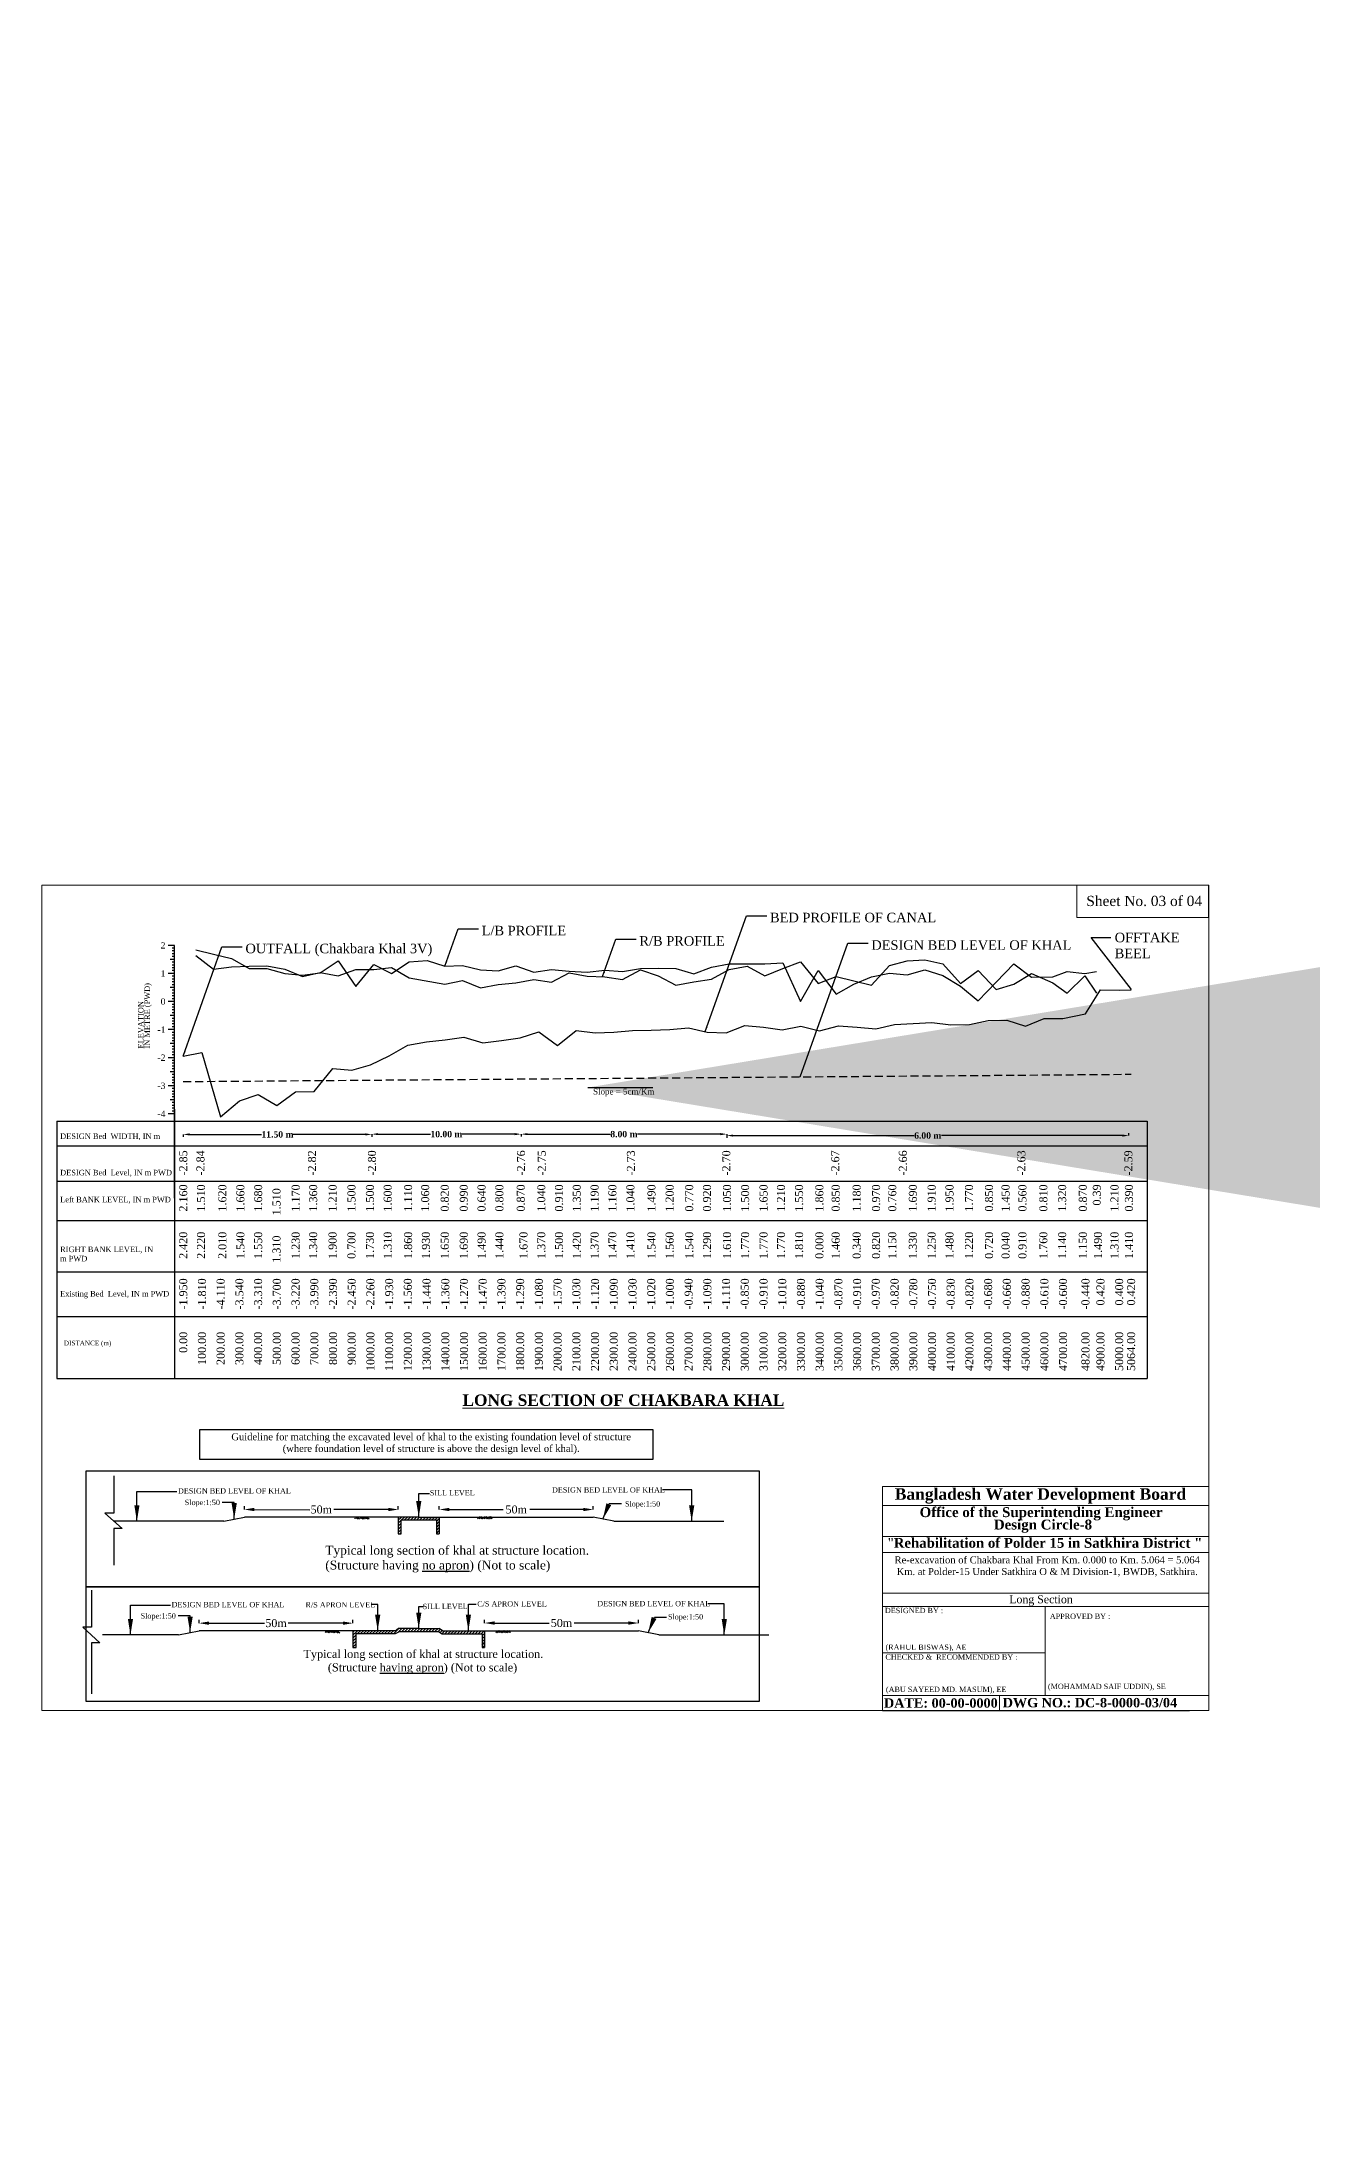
# Model space of a CAD drawing. Header units: metres. Extents: x -148477 to 178957, y -19024 to 3158.
# Drawn here: x 177870.8 to 178070.6, y 2829.4 to 3158.2 of the extents above; entities that cross this region are included whole.
import ezdxf
from ezdxf.enums import TextEntityAlignment as Align

# ---------------------------------------------------------------- set-up
doc = ezdxf.new("R2010")
doc.units = ezdxf.units.M
doc.linetypes.add('DASHED2', pattern=[0.375, 0.25, -0.125])
doc.linetypes.add('HIDDEN', pattern=[9.525, 6.35, -3.175])
doc.layers.add('CS_Drawing', color=7, linetype='Continuous')
doc.layers.add('GL', color=3, linetype='HIDDEN')
doc.layers.add('Other line', color=7, linetype='Continuous', lineweight=15)
doc.styles.add('liza', font='times.ttf', dxfattribs={"height": 2})
doc.styles.add('ROMANS', font='romans.shx', dxfattribs={"width": 0.8, "height": 100})
doc.styles.get("Standard").update_dxf_attribs({"font": 'times.ttf'})
doc.linetypes.add('FENCELINE1', pattern='A,6.35,-2.54,[133,ltypeshp.shx,S=2.54,R=0,X=-2.54,Y=0],-2.54,25.4', length=36.83)
doc.dimstyles.new('ISO-25', dxfattribs={"dimtxt": 2.5, "dimasz": 2.5, "dimexe": 1.25, "dimexo": 0.625, "dimtad": 1, "dimtxsty": 'Standard', "dimcen": 2.5, "dimadec": 0, "dimazin": 0, "dimtfac": 1, "dimtmove": 0, "dimatfit": 3, "dimfxl": 1, "dimarcsym": 0})
doc.dimstyles.get("Standard").update_dxf_attribs({"dimtxt": 0.5, "dimasz": 0.4075, "dimexe": 0.364, "dimexo": 0.219, "dimgap": 0.09, "dimtad": 0, "dimdec": 0, "dimlfac": 1000, "dimzin": 0, "dimdsep": 46, "dimtxsty": 'Standard', "dimcen": 0.09, "dimadec": 0, "dimazin": 0, "dimtfac": 1, "dimtdec": 0, "dimtofl": 0, "dimtmove": 0, "dimatfit": 3, "dimfxl": 1, "dimtolj": 1, "dimtzin": 0, "dimarcsym": 0})

# ---------------------------------------------------------------- blocks, each defined once
blk = doc.blocks.new('*D403')
at = {"color": 0, "lineweight": -2, "ltscale": 0.5}
for p, q in [((177893.06, 2986.38), (177893.06, 2986.02)), ((177894.06, 2986.38), (177905.39, 2986.38)), ((177921.7, 2986.38), (177910.37, 2986.38)), ((177922.7, 2986.38), (177922.7, 2986.02))]:
    blk.add_line(p, q, dxfattribs=at)
at = {"color": 0, "linetype": 'Continuous', "lineweight": -3, "ltscale": 0.5}
for points in [[(177894.06, 2986.55), (177894.06, 2986.21), (177893.06, 2986.38)], [(177921.7, 2986.55), (177921.7, 2986.21), (177922.7, 2986.38)]]:
    blk.add_solid(points, dxfattribs=at)
at = {"layer": 'Defpoints', "color": 0, "linetype": 'Continuous', "lineweight": -3, "ltscale": 0.5}
for p in [(177893.06, 2986.42), (177922.7, 2986.42), (177922.7, 2986.38)]:
    blk.add_point(p, dxfattribs=at)
at = {"color": 0, "linetype": 'Continuous', "lineweight": -3, "ltscale": 0.5, "insert": (177907.88, 2986.38), "char_height": 0.5, "attachment_point": 5}
blk.add_mtext('\\A1;{\\fTimes New Roman|b1|i0|c0|p18;\\H2x;11.50 m}', dxfattribs=at)
blk = doc.blocks.new('*D404')
at = {"color": 0, "lineweight": -2, "ltscale": 0.5}
for p, q in [((177922.7, 2986.42), (177922.7, 2986.06)), ((177923.7, 2986.42), (177931.95, 2986.42)), ((177945.18, 2986.42), (177936.93, 2986.42)), ((177946.18, 2986.42), (177946.18, 2986.06))]:
    blk.add_line(p, q, dxfattribs=at)
at = {"color": 0, "linetype": 'Continuous', "lineweight": -3, "ltscale": 0.5}
for points in [[(177923.7, 2986.59), (177923.7, 2986.26), (177922.7, 2986.42)], [(177945.18, 2986.59), (177945.18, 2986.26), (177946.18, 2986.42)]]:
    blk.add_solid(points, dxfattribs=at)
at = {"layer": 'Defpoints', "color": 0, "linetype": 'Continuous', "lineweight": -3, "ltscale": 0.5}
for p in [(177922.7, 2986.47), (177946.18, 2986.47), (177946.18, 2986.42)]:
    blk.add_point(p, dxfattribs=at)
at = {"color": 0, "linetype": 'Continuous', "lineweight": -3, "ltscale": 0.5, "insert": (177934.44, 2986.42), "char_height": 0.5, "attachment_point": 5}
blk.add_mtext('\\A1;{\\fTimes New Roman|b1|i0|c0|p18;\\H2x;10.00 m}', dxfattribs=at)
blk = doc.blocks.new('*D405')
at = {"color": 0, "lineweight": -2, "ltscale": 0.5}
for p, q in [((177946.18, 2986.42), (177946.18, 2986.06)), ((177947.18, 2986.42), (177960.21, 2986.42)), ((177977.52, 2986.42), (177964.49, 2986.42)), ((177978.52, 2986.42), (177978.52, 2986.06))]:
    blk.add_line(p, q, dxfattribs=at)
at = {"color": 0, "linetype": 'Continuous', "lineweight": -3, "ltscale": 0.5}
for points in [[(177947.18, 2986.59), (177947.18, 2986.26), (177946.18, 2986.42)], [(177977.52, 2986.59), (177977.52, 2986.26), (177978.52, 2986.42)]]:
    blk.add_solid(points, dxfattribs=at)
at = {"layer": 'Defpoints', "color": 0, "linetype": 'Continuous', "lineweight": -3, "ltscale": 0.5}
for p in [(177946.18, 2986.47), (177978.52, 2986.47), (177978.52, 2986.42)]:
    blk.add_point(p, dxfattribs=at)
at = {"color": 0, "linetype": 'Continuous', "lineweight": -3, "ltscale": 0.5, "insert": (177962.35, 2986.42), "char_height": 0.5, "attachment_point": 5}
blk.add_mtext('\\A1;{\\fTimes New Roman|b1|i0|c0|p18;\\H2x;8.00 m}', dxfattribs=at)
blk = doc.blocks.new('*D406')
at = {"color": 0, "lineweight": -2, "ltscale": 0.5}
for p, q in [((177978.52, 2986.2), (177978.52, 2985.83)), ((177979.52, 2986.2), (178007.98, 2986.2)), ((178040.72, 2986.2), (178012.26, 2986.2)), ((178041.72, 2986.2), (178041.72, 2986.56))]:
    blk.add_line(p, q, dxfattribs=at)
at = {"color": 0, "linetype": 'Continuous', "lineweight": -3, "ltscale": 0.5}
for points in [[(177979.52, 2986.36), (177979.52, 2986.03), (177978.52, 2986.2)], [(178040.72, 2986.36), (178040.72, 2986.03), (178041.72, 2986.2)]]:
    blk.add_solid(points, dxfattribs=at)
at = {"layer": 'Defpoints', "color": 0, "linetype": 'Continuous', "lineweight": -3, "ltscale": 0.5}
for p in [(177978.52, 2986.24), (178041.72, 2986.2), (178041.72, 2986.02)]:
    blk.add_point(p, dxfattribs=at)
at = {"color": 0, "linetype": 'Continuous', "lineweight": -3, "ltscale": 0.5, "insert": (178010.12, 2986.2), "char_height": 0.5, "attachment_point": 5}
blk.add_mtext('\\A1;{\\fTimes New Roman|b1|i0|c0|p18;\\H2x;6.00 m}', dxfattribs=at)

msp = doc.modelspace()

# ---------------------------------------------------------------- hatches: boundary and pattern name
at = {"lineweight": -2}
h = msp.add_hatch(dxfattribs=at)
h.set_pattern_fill('ANSI31', color=256, scale=0.105806, style=0)
h.set_pattern_definition([(45, (178136.1353, 2786.27546), (-0.2375418, 0.2375418), [])])
h.paths.add_polyline_path([(177933.3181, 2923.5801), (177933.3181, 2926.23), (177930.0919, 2926.23), (177926.8656, 2926.23), (177926.8656, 2923.5801), (177927.3402, 2923.5801), (177927.3402, 2925.7695), (177932.8665, 2925.7695), (177932.8665, 2923.5612)])
h.paths.add_polyline_path([(177940.4346, 2905.7091), (177940.4346, 2908.359), (177933.8161, 2908.359), (177933.3181, 2908.691), (177930.0919, 2908.691), (177926.8656, 2908.691), (177926.3677, 2908.359), (177919.7492, 2908.359), (177919.7492, 2905.7091), (177920.2621, 2905.7091), (177920.2621, 2907.8939), (177926.4155, 2907.8939), (177927.0416, 2908.2156), (177933.1771, 2908.2156), (177933.7853, 2907.8761), (177940.0335, 2907.8761), (177940.0335, 2905.6957)])

# ---------------------------------------------------------------- linework, layer by layer
at = {"color": 0, "linetype": 'DASHED2', "lineweight": -3, "ltscale": 5}
msp.add_line((177893.0562, 2994.6917), (178042.0897, 2995.8394), dxfattribs=at)
at = {"color": 0, "linetype": 'Continuous', "lineweight": -3, "ltscale": 0.5}
msp.add_line((178044.6017, 2988.4492), (178044.6017, 2948.0093), dxfattribs=at)
at = {"ltscale": 0.5}
for p, q in [((177882.1486, 2932.6825), (177882.1486, 2926.8515)), ((177882.1486, 2926.8515), (177880.7452, 2926.8515)), ((177880.7452, 2926.8515), (177883.4488, 2924.4254)), ((177902.6688, 2927.4097), (177902.6688, 2927.9322)), ((177904.2363, 2927.4097), (177912.9392, 2927.383)), ((177925.2981, 2927.4097), (177916.7537, 2927.4292)), ((177926.8656, 2927.4097), (177926.8656, 2927.9322)), ((177933.3181, 2927.4097), (177933.3181, 2927.9322)), ((177934.8856, 2927.4097), (177943.3846, 2927.4342)), ((177955.9475, 2927.4097), (177947.555, 2927.3974)), ((177957.515, 2927.4097), (177957.515, 2927.9322)), ((177899.4426, 2925.5848), (177882.1486, 2925.5848)), ((177883.4488, 2924.4254), (177882.1486, 2924.4254)), ((177882.1486, 2924.4254), (177882.1486, 2918.6621)), ((177899.4426, 2925.5848), (177902.6688, 2926.23)), ((177926.8656, 2926.23), (177902.6688, 2926.23)), ((177920.0582, 2926.0262), (177920.0017, 2925.9698)), ((177920.4012, 2926.2454), (177920.1689, 2925.9709)), ((177920.1689, 2926.2454), (177920.5619, 2925.9335)), ((177920.4012, 2926.2454), (177920.7974, 2925.9311)), ((177920.5562, 2926.0262), (177920.4997, 2925.9698)), ((177921.1272, 2926.2498), (177920.8948, 2925.9753)), ((177920.8948, 2926.2498), (177921.2879, 2925.938)), ((177921.1272, 2926.2498), (177921.5233, 2925.9355)), ((177921.5553, 2926.0153), (177921.4988, 2925.9589)), ((177921.7136, 2926.239), (177921.5424, 2926.068)), ((177921.8983, 2926.2344), (177921.666, 2925.96)), ((177921.666, 2926.2344), (177922.059, 2925.9226)), ((177921.8983, 2926.2344), (177922.2945, 2925.9201)), ((177930.0919, 2926.23), (177926.8656, 2926.23)), ((177926.8656, 2926.23), (177926.8656, 2923.5801)), ((177930.0919, 2926.23), (177933.3181, 2926.23)), ((177933.3181, 2926.23), (177933.3181, 2923.5801)), ((177933.3181, 2926.23), (177957.515, 2926.23)), ((177939.7379, 2926.2344), (177939.3418, 2925.9201)), ((177939.9703, 2926.2344), (177939.5773, 2925.9226)), ((177939.7379, 2926.2344), (177939.9703, 2925.96)), ((177939.9227, 2926.239), (177940.0939, 2926.068)), ((177940.081, 2926.0153), (177940.1375, 2925.9589)), ((177940.5091, 2926.2358), (177940.113, 2925.9215)), ((177940.7415, 2926.2358), (177940.3484, 2925.924)), ((177940.5091, 2926.2358), (177940.7415, 2925.9614)), ((177940.6938, 2926.2404), (177940.8651, 2926.0694)), ((177941.2351, 2926.2314), (177940.8389, 2925.9171)), ((177941.4674, 2926.2314), (177941.0744, 2925.9196)), ((177941.0801, 2926.0123), (177941.1366, 2925.9559)), ((177941.2351, 2926.2314), (177941.4674, 2925.9569)), ((177941.4198, 2926.236), (177941.591, 2926.065)), ((177941.5781, 2926.0123), (177941.6346, 2925.9559)), ((177960.7412, 2925.5848), (177957.515, 2926.23)), ((177960.7412, 2925.5848), (177978.0352, 2925.5848)), ((177878.6607, 2914.7262), (177878.6607, 2908.8952)), ((177895.5524, 2909.5386), (177895.5524, 2910.0611)), ((177919.7492, 2909.5386), (177919.7492, 2910.0611)), ((177940.4346, 2909.5619), (177940.4346, 2910.0844)), ((177964.6314, 2909.5619), (177964.6314, 2910.0844)), ((177878.6607, 2908.8952), (177877.2573, 2908.8952)), ((177877.2573, 2908.8952), (177879.9609, 2906.4691)), ((177892.3261, 2907.7137), (177880.3674, 2907.7137)), ((177892.3261, 2907.7137), (177895.5524, 2908.359)), ((177919.7492, 2908.359), (177895.5524, 2908.359)), ((177897.1199, 2909.5386), (177905.8119, 2909.5386)), ((177918.1817, 2909.5386), (177909.5656, 2909.5386)), ((177915.4425, 2908.1492), (177915.3861, 2908.0928)), ((177915.6009, 2908.359), (177915.4296, 2908.1879)), ((177915.7856, 2908.3683), (177915.5532, 2908.0939)), ((177915.5532, 2908.3683), (177915.9463, 2908.0565)), ((177915.7856, 2908.3683), (177916.1817, 2908.0541)), ((177915.9405, 2908.1492), (177915.884, 2908.0928)), ((177916.3268, 2908.3634), (177916.1556, 2908.1924)), ((177916.5115, 2908.3728), (177916.2791, 2908.0983)), ((177916.2791, 2908.3728), (177916.6722, 2908.0609)), ((177916.5115, 2908.3728), (177916.9077, 2908.0585)), ((177916.9396, 2908.1383), (177916.8832, 2908.0819)), ((177917.098, 2908.348), (177916.9267, 2908.177)), ((177917.2827, 2908.3574), (177917.0503, 2908.0829)), ((177917.0503, 2908.3574), (177917.4434, 2908.0456)), ((177917.2827, 2908.3574), (177917.6788, 2908.0431)), ((177926.3677, 2908.359), (177919.7492, 2908.359)), ((177919.7492, 2908.359), (177919.7492, 2905.7091)), ((177926.2017, 2908.359), (177925.0951, 2908.359)), ((177926.3677, 2908.359), (177926.8656, 2908.691)), ((177930.0919, 2908.691), (177926.8656, 2908.691)), ((177930.0919, 2908.691), (177933.3181, 2908.691)), ((177933.8161, 2908.359), (177933.3181, 2908.691)), ((177933.8161, 2908.359), (177940.4346, 2908.359)), ((177933.9821, 2908.359), (177935.0887, 2908.359)), ((177940.4346, 2908.359), (177940.4346, 2905.7091)), ((177940.4346, 2908.359), (177964.6314, 2908.359)), ((177942.0021, 2909.5619), (177950.6179, 2909.5619)), ((177942.627, 2908.3283), (177942.2308, 2908.014)), ((177942.8594, 2908.3283), (177942.4663, 2908.0164)), ((177942.627, 2908.3283), (177942.8594, 2908.0538)), ((177942.8117, 2908.3189), (177942.9829, 2908.1479)), ((177942.97, 2908.1092), (177943.0265, 2908.0527)), ((177943.3981, 2908.3436), (177943.002, 2908.0294)), ((177943.6305, 2908.3436), (177943.2375, 2908.0318)), ((177943.3981, 2908.3436), (177943.6305, 2908.0692)), ((177943.5829, 2908.3343), (177943.7541, 2908.1632)), ((177944.1241, 2908.3392), (177943.7279, 2908.0249)), ((177944.3565, 2908.3392), (177943.9634, 2908.0274)), ((177943.9691, 2908.1201), (177944.0256, 2908.0637)), ((177944.1241, 2908.3392), (177944.3565, 2908.0648)), ((177944.3088, 2908.3299), (177944.48, 2908.1588)), ((177944.4671, 2908.1201), (177944.5236, 2908.0637)), ((177963.0639, 2909.5619), (177954.5138, 2909.5619)), ((177967.8577, 2907.7137), (177964.6314, 2908.359)), ((177967.8577, 2907.7137), (177985.1516, 2907.7137)), ((177879.9609, 2906.4691), (177878.6607, 2906.4691)), ((177878.6607, 2906.4691), (177878.6607, 2898.4293))]:
    msp.add_line(p, q, dxfattribs=at)
at = {"lineweight": 18}
for p, q in [((178003.0147, 2895.7772), (178003.0147, 2931.0373)), ((178003.0147, 2931.0373), (178054.3242, 2931.0373)), ((178003.0147, 2931.0373), (178054.3242, 2931.0373)), ((178003.0147, 2931.0373), (178054.3242, 2931.0373)), ((178003.0147, 2895.7772), (178003.0147, 2931.0373)), ((178016.5751, 2931.0373), (178054.3242, 2931.0373)), ((178003.0594, 2928.0433), (178054.3242, 2928.0433)), ((178003.0147, 2923.1584), (178054.3242, 2923.1584)), ((178003.0146, 2920.6756), (178054.3242, 2920.6756)), ((178003.0147, 2914.2344), (178054.3242, 2914.2344)), ((178003.0147, 2912.1734), (178054.3242, 2912.1734)), ((178028.5675, 2912.1734), (178028.5675, 2898.158)), ((178003.0147, 2904.8932), (178028.5675, 2904.8932)), ((178003.0147, 2898.158), (178054.3242, 2898.158)), ((178006.948, 2898.158), (178054.3242, 2898.158)), ((178006.948, 2898.158), (178054.3242, 2898.158)), ((178006.948, 2898.158), (178054.3242, 2898.158)), ((178003.0147, 2895.7772), (178051.262, 2895.7772))]:
    msp.add_line(p, q, dxfattribs=at)
at = {"lineweight": -2}
for p, q in [((177926.8656, 2923.5801), (177927.3402, 2923.5801)), ((177927.3402, 2923.5801), (177927.3402, 2925.7695)), ((177927.3402, 2925.7695), (177932.8665, 2925.7695)), ((177932.8665, 2925.7695), (177932.8665, 2923.5612)), ((177932.8665, 2923.5612), (177933.3181, 2923.5801)), ((177920.2621, 2905.7091), (177920.2621, 2907.8939)), ((177920.2621, 2907.8939), (177926.4155, 2907.8939)), ((177926.4155, 2907.8939), (177927.0416, 2908.2156)), ((177927.0416, 2908.2156), (177933.1771, 2908.2156)), ((177933.1771, 2908.2156), (177933.7853, 2907.8761)), ((177933.7853, 2907.8761), (177940.0335, 2907.8761)), ((177940.0335, 2907.8761), (177940.0335, 2905.6957)), ((177919.7492, 2905.7091), (177920.2621, 2905.7091)), ((177940.0335, 2905.6957), (177940.4346, 2905.7091))]:
    msp.add_line(p, q, dxfattribs=at)
at = {"lineweight": 18, "ltscale": 0.5}
msp.add_lwpolyline([(177870.8283, 2895.7836), (177870.8283, 3025.5432), (178054.3267, 3025.5432), (178054.3267, 2895.7836), (177870.8283, 2895.7836)], close=True, dxfattribs=at)
at = {"lineweight": 18}
msp.add_lwpolyline([(178054.2764, 3025.5432), (178033.5751, 3025.5432), (178033.5751, 3020.4619), (178054.2764, 3020.4619)], close=True, dxfattribs=at)
at = {"color": 0, "linetype": 'Continuous', "lineweight": -3, "ltscale": 0.5}
msp.add_lwpolyline([(177895.0427, 3015.3921), (177897.8386, 3014.7211), (177900.6344, 3014.0166), (177903.4303, 3012.4397), (177906.2261, 3012.4733), (177909.022, 3011.6681), (177911.8178, 3011.3997), (177914.6137, 3011.7687), (177917.4095, 3013.6475), (177920.2054, 3009.6215), (177923.0012, 3013.0772), (177925.7971, 3011.6681), (177928.5929, 3013.5133), (177931.3888, 3013.7482), (177934.1846, 3012.8088), (177936.9805, 3012.943), (177939.7763, 3012.272), (177942.5722, 3012.1042), (177945.368, 3012.8759), (177948.1639, 3011.8694), (177950.9597, 3012.3055), (177953.7556, 3012.0371), (177956.5514, 3011.8694), (177959.3473, 3012.2049), (177962.1431, 3012.0036), (177964.939, 3012.4397), (177967.7348, 3012.5068), (177970.5307, 3012.4397), (177973.3265, 3011.601), (177976.1224, 3012.6746), (177978.9182, 3013.2114), (177981.7141, 3013.2114), (177984.5099, 3013.2114), (177987.3058, 3013.3456), (177990.1016, 3007.273), (177992.8975, 3012.1713), (177995.6933, 3008.4137), (177998.4892, 3010.0241), (178001.285, 3011.1313), (178004.0809, 3011.7352), (178006.8767, 3011.4668), (178009.6726, 3012.2384), (178012.4684, 3011.3661), (178015.2643, 3009.6886), (178018.0601, 3007.4072), (178020.856, 3010.3261), (178023.6518, 3013.1778), (178026.4477, 3011.0977), (178029.8027, 3011.1313), (178032.0394, 3011.97), (178034.8352, 3011.6681), (178036.6246, 3012.0036), (178036.6246, 3012.0036)], dxfattribs=at)
at = {"lineweight": 30}
msp.add_lwpolyline([(177888.3295, 2999.7608, 0, 0, 0), (177888.3295, 3007.5075, 0.2767, 0, 0), (177888.3295, 3008.0608, 0, 0, 0)], format="xyseb", dxfattribs=at)
at = {"lineweight": -2}
msp.add_lwpolyline([(177895.6656, 2940.0109), (177966.9089, 2940.0109), (177966.9089, 2935.2944), (177895.6656, 2935.2944)], close=True, dxfattribs=at)
at = {"ltscale": 0.5}
for points in [[(177877.807, 2933.5039), (177983.6165, 2933.5039), (177983.6165, 2915.2665), (177877.807, 2915.2665)], [(177877.807, 2915.2665), (177983.6165, 2915.2665), (177983.6165, 2897.2107), (177877.807, 2897.2107)]]:
    msp.add_lwpolyline(points, close=True, dxfattribs=at)
for points in [[(177904.2363, 2927.6709), (177904.2363, 2927.1484), (177902.6688, 2927.4097)], [(177925.2981, 2927.6709), (177925.2981, 2927.1484), (177926.8656, 2927.4097)], [(177934.8856, 2927.6709), (177934.8856, 2927.1484), (177933.3181, 2927.4097)], [(177955.9475, 2927.6709), (177955.9475, 2927.1484), (177957.515, 2927.4097)], [(177897.1199, 2909.7999), (177897.1199, 2909.2774), (177895.5524, 2909.5386)], [(177918.1817, 2909.7999), (177918.1817, 2909.2774), (177919.7492, 2909.5386)], [(177942.0021, 2909.8232), (177942.0021, 2909.3007), (177940.4346, 2909.5619)], [(177963.0639, 2909.8232), (177963.0639, 2909.3007), (177964.6314, 2909.5619)]]:
    msp.add_solid(points, dxfattribs=at)
at = {"layer": 'CS_Drawing'}
for p, q in [((177891.6999, 3016.102), (177890.7067, 3016.102)), ((177891.6999, 3016.102), (177891.0046, 3016.102)), ((177891.6999, 3016.102), (177891.3026, 3016.102)), ((177891.6999, 3015.6605), (177891.3026, 3015.6605)), ((177891.6999, 3015.2191), (177891.3026, 3015.2191)), ((177891.6999, 2976.3715), (177891.6999, 3016.102)), ((177891.6999, 3013.8947), (177891.0046, 3013.8947)), ((177891.6999, 3014.7776), (177891.3026, 3014.7776)), ((177891.6999, 3014.3362), (177891.3026, 3014.3362)), ((177891.6999, 3013.8947), (177891.3026, 3013.8947)), ((177891.6999, 3013.4533), (177891.3026, 3013.4533)), ((177891.6999, 3013.0118), (177891.3026, 3013.0118)), ((177891.6999, 3012.5704), (177891.3026, 3012.5704)), ((177891.6999, 3012.1289), (177891.3026, 3012.1289)), ((177891.6999, 3011.6875), (177890.7067, 3011.6875)), ((177891.6999, 3011.6875), (177891.0046, 3011.6875)), ((177891.6999, 3009.4802), (177891.0046, 3009.4802)), ((177891.6999, 3011.6875), (177891.3026, 3011.6875)), ((177891.6999, 3011.246), (177891.3026, 3011.246)), ((177891.6999, 3010.8046), (177891.3026, 3010.8046)), ((177891.6999, 3010.3631), (177891.3026, 3010.3631)), ((177891.6999, 3009.9217), (177891.3026, 3009.9217)), ((177891.6999, 3009.4802), (177891.3026, 3009.4802)), ((177891.6999, 3009.0388), (177891.3026, 3009.0388)), ((177891.6999, 3008.5973), (177891.3026, 3008.5973)), ((177891.6999, 3007.273), (177890.7067, 3007.273)), ((177891.6999, 3007.273), (177891.0046, 3007.273)), ((177891.6999, 3008.1559), (177891.3026, 3008.1559)), ((177891.6999, 3007.7144), (177891.3026, 3007.7144)), ((177891.6999, 3007.273), (177891.3026, 3007.273)), ((177891.6999, 3006.8315), (177891.3026, 3006.8315)), ((177891.6999, 3006.3901), (177891.3026, 3006.3901)), ((177891.6999, 3005.9486), (177891.3026, 3005.9486)), ((177891.6999, 3005.5072), (177891.3026, 3005.5072)), ((177891.6999, 3002.8585), (177890.7067, 3002.8585)), ((177891.6999, 3005.0657), (177891.0046, 3005.0657)), ((177891.6999, 3002.8585), (177891.0046, 3002.8585)), ((177891.6999, 3005.0657), (177891.3026, 3005.0657)), ((177891.6999, 3004.6243), (177891.3026, 3004.6243)), ((177891.6999, 3004.1828), (177891.3026, 3004.1828)), ((177891.6999, 3003.7414), (177891.3026, 3003.7414)), ((177891.6999, 3003.2999), (177891.3026, 3003.2999)), ((177891.6999, 3002.8585), (177891.3026, 3002.8585)), ((177891.6999, 3002.417), (177891.3026, 3002.417)), ((177891.6999, 3001.9756), (177891.3026, 3001.9756)), ((177891.6999, 3000.6512), (177891.0046, 3000.6512)), ((177891.6999, 3001.5341), (177891.3026, 3001.5341)), ((177891.6999, 3001.0927), (177891.3026, 3001.0927)), ((177891.6999, 3000.6512), (177891.3026, 3000.6512)), ((177891.6999, 3000.2098), (177891.3026, 3000.2098)), ((177891.6999, 2999.7683), (177891.3026, 2999.7683)), ((177891.6999, 2999.3269), (177891.3026, 2999.3269)), ((177891.6999, 2998.8854), (177891.3026, 2998.8854)), ((177891.6999, 2998.444), (177890.7067, 2998.444)), ((177891.6999, 2998.444), (177891.0046, 2998.444)), ((177891.6999, 2996.2367), (177891.0046, 2996.2367)), ((177891.6999, 2998.444), (177891.3026, 2998.444)), ((177891.6999, 2998.0025), (177891.3026, 2998.0025)), ((177891.6999, 2997.5611), (177891.3026, 2997.5611)), ((177891.6999, 2997.1196), (177891.3026, 2997.1196)), ((177891.6999, 2996.6782), (177891.3026, 2996.6782)), ((177891.6999, 2996.2367), (177891.3026, 2996.2367)), ((177891.6999, 2995.7953), (177891.3026, 2995.7953)), ((177891.6999, 2995.3538), (177891.3026, 2995.3538)), ((177891.6999, 2994.0295), (177890.7067, 2994.0295)), ((177891.6999, 2994.0295), (177891.0046, 2994.0295)), ((177891.6999, 2994.9124), (177891.3026, 2994.9124)), ((177891.6999, 2994.4709), (177891.3026, 2994.4709)), ((177891.6999, 2994.0295), (177891.3026, 2994.0295)), ((177891.6999, 2993.588), (177891.3026, 2993.588)), ((177891.6999, 2993.1466), (177891.3026, 2993.1466)), ((177891.6999, 2992.7051), (177891.3026, 2992.7051)), ((177891.6999, 2992.2637), (177891.3026, 2992.2637)), ((177891.6999, 2989.615), (177890.7067, 2989.615)), ((177891.6999, 2991.8222), (177891.0046, 2991.8222)), ((177891.6999, 2989.615), (177891.0046, 2989.615)), ((177891.6999, 2991.8222), (177891.3026, 2991.8222)), ((177891.6999, 2991.3808), (177891.3026, 2991.3808)), ((177891.6999, 2990.9393), (177891.3026, 2990.9393)), ((177891.6999, 2990.4979), (177891.3026, 2990.4979)), ((177891.6999, 2990.0564), (177891.3026, 2990.0564)), ((177891.6999, 2989.615), (177891.3026, 2989.615)), ((177891.6999, 2990.3295), (177891.6999, 2948.0093)), ((177873.1909, 2988.4492), (177873.1909, 2948.0093)), ((177873.1909, 2988.4492), (178044.6017, 2988.4492)), ((177873.1909, 2984.5645), (178044.6017, 2984.5645)), ((177873.2941, 2979.0384), (178044.6017, 2979.0384)), ((177873.3458, 2972.8356), (178044.6017, 2972.8356)), ((177873.1909, 2964.7709), (178044.6017, 2964.7709)), ((177873.1909, 2957.771), (178044.6017, 2957.771)), ((177873.1909, 2948.0093), (178044.6017, 2948.0093))]:
    msp.add_line(p, q, dxfattribs=at)
at = {"layer": 'GL', "color": 0, "linetype": 'ByBlock', "lineweight": -2}
msp.add_lwpolyline([(177895.0427, 3014.5198), (177897.8386, 3012.3391), (177900.6344, 3012.7081), (177903.4303, 3012.8423), (177906.2261, 3012.9094), (177909.022, 3012.3391), (177911.8178, 3011.1984), (177914.6137, 3011.8358), (177917.4095, 3011.3326), (177920.2054, 3012.3055), (177923.0012, 3012.3055), (177925.7971, 3012.641), (177928.5929, 3010.9971), (177934.1846, 3010.0241), (177936.9805, 3010.5945), (177939.7763, 3009.4202), (177942.5722, 3009.957), (177945.368, 3010.1919), (177948.1639, 3010.7622), (177950.9597, 3010.3261), (177953.7556, 3011.8023), (177956.5514, 3011.2655), (177959.3473, 3011.1648), (177962.1431, 3010.7622), (177964.939, 3012.272), (177967.7348, 3011.299), (177970.5307, 3009.8564), (177973.3265, 3010.3596), (177976.1224, 3010.7958), (177978.9182, 3012.3055), (177981.7141, 3012.8088), (177984.5099, 3011.3326), (177987.3058, 3012.4733), (177990.1016, 3013.5133), (177992.8975, 3010.1248), (177995.6933, 3011.2319), (177998.4892, 3010.5274), (178001.285, 3009.8228), (178004.0809, 3012.943), (178006.8767, 3013.6811), (178009.6726, 3013.8153), (178012.4684, 3013.2114), (178015.2643, 3010.1248), (178018.0601, 3012.1378), (178020.856, 3009.1518), (178023.6518, 3009.9906), (178026.4477, 3011.7016), (178029.8027, 3010.1919), (178032.0394, 3008.5815), (178034.8352, 3011.3326), (178036.6246, 3008.5815), (178036.6246, 3008.5815)], dxfattribs=at)
at = {"layer": 'GL', "color": 0, "linetype": 'FENCELINE1', "lineweight": -2, "ltscale": 0.09}
msp.add_lwpolyline([(177893.0562, 2998.6647), (177895.9992, 2999.2828), (177898.9422, 2989.1294), (177901.8852, 2991.6457), (177904.8282, 2992.661), (177907.7712, 2990.9393), (177910.7142, 2993.0583), (177913.6572, 2993.1121), (177916.6002, 2996.7223), (177919.5432, 2996.4575), (177922.4862, 2997.2962), (177925.4292, 2998.753), (177928.3722, 3000.3864), (177931.3152, 3000.9161), (177934.2582, 3001.2693), (177937.2012, 3001.6666), (177940.1442, 3000.7837), (177943.0872, 3001.1368), (177946.0302, 3001.5783), (177948.9732, 3002.5053), (177951.9162, 3000.3422), (177954.8592, 3002.7261), (177957.8022, 3002.3288), (177960.7452, 3002.4612), (177963.6882, 3002.7261), (177966.6312, 3002.7702), (177969.5742, 3002.8585), (177972.5172, 3003.1234), (177975.4602, 3002.4612), (177978.4032, 3002.3729), (177981.3462, 3003.5207), (177984.2892, 3003.2558), (177987.2322, 3002.8144), (177990.1752, 3003.3882), (177993.1182, 3002.6819), (177996.0612, 3003.4324), (177999.0042, 3003.2558), (178001.9472, 3002.9909), (178004.8902, 3003.6531), (178007.8332, 3003.8297), (178010.7762, 3003.9621), (178013.7192, 3003.609), (178016.6622, 3003.6531), (178019.6052, 3004.2711), (178022.5482, 3004.3594), (178025.4912, 3003.3882), (178028.4342, 3004.5802), (178031.3772, 3004.6243), (178034.9088, 3005.3306), (178037.2632, 3009.1271), (178040.2062, 3009.0388), (178042.0897, 3009.1271), (178042.0897, 3009.1271)], dxfattribs=at)
at = {"layer": 'Other line', "lineweight": 18, "ltscale": 5}
msp.add_line((178021.3725, 2898.158), (178021.3725, 2895.7772), dxfattribs=at)

# ---------------------------------------------------------------- texts
at = {"lineweight": 30}
for s, p in [('IN METRE (PWD)', (177887.8295, 2999.8908)), ('ELEVATION', (177886.8295, 2999.8908))]:
    msp.add_text(s, height=0.87, rotation=90, dxfattribs=at).set_placement(p)
at = {"ltscale": 0.5}
for s, height, p in [('DESIGN BED LEVEL OF KHAL', 0.836591, (177892.2313, 2929.9171)), ('SILL LEVEL', 0.83659, (177931.8296, 2929.6195)), ('DESIGN BED LEVEL OF KHAL', 0.836591, (177951.0401, 2930.0707)), ('Slope:1:50', 0.83659, (177893.2969, 2928.1026)), ('Slope:1:50', 0.83659, (177962.5127, 2927.8804)), ('Slope:1:50', 0.83659, (177886.365, 2910.2643)), ('DESIGN BED LEVEL OF KHAL', 0.836591, (177891.2182, 2912.046)), ('R/S APRON LEVEL', 0.836591, (177912.2937, 2912.0036)), ('SILL LEVEL', 0.83659, (177930.7123, 2911.7453)), ('C/S APRON LEVEL', 0.836591, (177939.2859, 2912.1573)), ('DESIGN BED LEVEL OF KHAL', 0.836591, (177958.1566, 2912.1997)), ('Slope:1:50', 0.83659, (177969.2699, 2910.1256))]:
    msp.add_text(s, height=height, dxfattribs=at).set_placement(p)
at = {"lineweight": 18}
for s, insert, char_height, width, attachment_point in [('Sheet No. 03 of 04', (178035.0426, 3023.8885), 1.601435, 18.991115, 1), ('{\\fTimes New Roman|b1|i0|c0|p18;Bangladesh Water Development Board}', (178004.9268, 2930.7553), 1.816925, 65.263374, 1), ('{\\fTimes New Roman|b1|i0|c0|p18;Office of the Superintending Engineer}', (178008.8402, 2927.7715), 1.553212, 55.790861, 1), ('{\\fTimes New Roman|b1|i0|c0|p18;Design Circle-8}', (178020.5074, 2925.8211), 1.553212, 55.790861, 1), ('Long Section ', (178027.9226, 2913.0863), 1.234071, 49.784565, 5)]:
    msp.add_mtext(s, dxfattribs=dict(at, insert=insert, char_height=char_height, width=width, attachment_point=attachment_point))
at = {"color": 0, "lineweight": 18, "ltscale": 2, "char_height": 1.5, "attachment_point": 1}
for s, insert, width in [('L/B PROFILE ', (177939.9776, 3019.1769), 29.690134), ('BED PROFILE OF CANAL', (177985.3152, 3021.2305), 29.690134), ('OUTFALL (Chakbara Khal 3V)', (177902.8391, 3016.3618), 29.690134), ('R/B PROFILE ', (177964.781, 3017.5542), 29.690134), ('DESIGN BED LEVEL OF KHAL', (178001.2347, 3016.9059), 35.791036), ('OFFTAKE \\PBEEL', (178039.5075, 3018.0902), 35.791036)]:
    msp.add_mtext(s, dxfattribs=dict(at, insert=insert, width=width))
at = {"lineweight": 18, "attachment_point": 1}
for s, insert, char_height in [('Slope = 5cm/Km', (177957.4984, 2993.5877), 0.93195), ('DESIGNED BY :', (178003.3745, 2911.9524), 0.836394), ('APPROVED BY :', (178029.305, 2911.0343), 0.836394), ('CHECKED &  RECOMMENDED BY :', (178003.4594, 2904.6413), 0.836394), ('(RAHUL BISWAS), AE', (178003.4712, 2906.1844), 0.836394), ('(MOHAMMAD SAIF UDDIN), SE', (178029.0131, 2900.0134), 0.836394), ('{\\fTimes New Roman|b1|i0|c0|p18;DATE: \\C0;00-00-0000} ', (178003.227, 2897.7308), 1.475398), ('(ABU SAYEED MD. MASUM), EE', (178003.541, 2899.5477), 0.836394), ('{\\fTimes New Roman|b1|i0|c0|p18;DWG NO.: DC-8-0000-03/04} ', (178021.9, 2897.7831), 1.475398)]:
    msp.add_mtext(s, dxfattribs=dict(at, insert=insert, char_height=char_height))
at = {"lineweight": 30, "char_height": 0.872, "attachment_point": 1}
for s, insert in [('DESIGN Bed  WIDTH, IN m ', (177873.7036, 2986.5401)), ('DESIGN Bed  Level, IN m PWD', (177873.7036, 2980.8132)), ('Left BANK LEVEL, IN m PWD', (177873.7036, 2976.5811)), ('RIGHT BANK LEVEL, IN \\Pm PWD', (177873.7036, 2968.746)), ('Existing Bed  Level, IN m PWD', (177873.7036, 2961.7588))]:
    msp.add_mtext(s, dxfattribs=dict(at, insert=insert))
at = {"insert": (177872.0873, 2974.8787), "char_height": 0.007358, "width": 12.214639, "attachment_point": 1, "style": 'ROMANS'}
msp.add_mtext('{\\fTimes New Roman|b0|i0|c0|p18;Ch:0+000Km to 5+060 Km}', dxfattribs=at)
at = {"lineweight": -2, "insert": (177935.0749, 2947.8049), "char_height": 0.0022, "width": 0.040666, "attachment_point": 1, "style": 'liza'}
msp.add_mtext('Guideline for ', dxfattribs=at)
at = {"linetype": 'ByBlock', "lineweight": 18}
for s, insert, char_height, width, attachment_point in [('\\pi-1651,l1651,t7.101e+004;{\\fTimes New Roman|b1|i0|c0|p18;\\LLONG SECTION OF CHAKBARA KHAL}', (177936.9598, 2945.5033), 1.8, 59.702421, 1), ('"{\\fTimes New Roman|b1|i0|c0|p18;Rehabilitation of Polder 15 in Satkhira District "}', (178028.5542, 2922.9332), 1.54, 56.183721, 2), ('Re-excavation of Chakbara Khal From Km. 0.000 to Km. 5.064 = 5.064 Km. at Polder-15 Under Satkhira O & M Division-1, BWDB, Satkhira.', (178028.898, 2920.0418), 1.1, 50.884689, 2)]:
    msp.add_mtext(s, dxfattribs=dict(at, insert=insert, char_height=char_height, width=width, attachment_point=attachment_point))
at = {"ltscale": 0.5}
for s, insert, char_height, width, attachment_point in [('Guideline for matching the excavated level of khal to the existing foundation level of structure\\P(where foundation level of structure is above the design level of khal).', (177932.0407, 2939.3993), 1.1, 78.473449, 2), ('Typical long section of khal at structure location.\\P(Structure having {\\Lno apron}) (Not to scale)', (177915.3938, 2921.7022), 1.396643, 40.586284, 1), ('Typical long section of khal at structure location.\\P        (Structure {\\Lhaving apron}) (Not to scale)', (177911.9645, 2905.3397), 1.269675, 37.405723, 1)]:
    msp.add_mtext(s, dxfattribs=dict(at, insert=insert, char_height=char_height, width=width, attachment_point=attachment_point))
at = {"ltscale": 0.5, "char_height": 1.254, "attachment_point": 5}
for insert in [(177914.7672, 2927.4097), (177945.4166, 2927.4097), (177907.6508, 2909.5386), (177952.533, 2909.5619)]:
    msp.add_mtext('50m', dxfattribs=dict(at, insert=insert))
at = {"layer": 'CS_Drawing'}
for s, p in [('2', (177890.2652, 3016.102)), ('1', (177890.2652, 3011.6875)), ('0', (177890.2652, 3007.273)), ('-1', (177890.2652, 3002.8585)), ('-2', (177890.2652, 2998.444)), ('-3', (177890.2652, 2994.0295)), ('-4', (177890.2652, 2989.615))]:
    msp.add_text(s, height=1, dxfattribs=at).set_placement(p, align=Align.MIDDLE_RIGHT)
for s, p in [('-2.85', (177893.0562, 2983.8779)), ('-2.84', (177895.7678, 2983.8779)), ('-2.82', (177913.3056, 2983.8779)), ('-2.80', (177922.7281, 2983.8779)), ('-2.76', (177946.171, 2983.8779)), ('-2.75', (177949.4371, 2983.8779)), ('-2.73', (177963.4402, 2983.8779)), ('-2.70', (177978.4437, 2983.8779)), ('-2.67', (177995.5647, 2983.8779)), ('-2.66', (178006.1967, 2983.8779)), ('-2.63', (178024.8248, 2983.8779)), ('-2.59', (178041.6545, 2983.8779)), ('2.160', (177893.0562, 2978.5226)), ('1.510', (177895.852, 2978.5226)), ('1.620', (177899.2066, 2978.5226)), ('1.660', (177902.0454, 2978.5226)), ('1.680', (177904.8412, 2978.5226)), ('1.510', (177907.723, 2977.9214)), ('1.170', (177910.7338, 2978.5226)), ('1.360', (177913.4866, 2978.5226)), ('1.210', (177916.5403, 2978.5226)), ('1.500', (177919.5081, 2978.5226)), ('1.500', (177922.4142, 2978.5226)), ('1.600', (177925.2101, 2978.5226)), ('1.110', (177928.4156, 2978.5226)), ('1.060', (177931.094, 2978.5226)), ('0.820', (177934.1779, 2978.5226)), ('0.990', (177937.1667, 2978.5226)), ('0.640', (177939.9625, 2978.5226)), ('0.800', (177942.7584, 2978.5226)), ('0.870', (177946.1294, 2978.5226)), ('1.040', (177949.3479, 2978.5226)), ('0.910', (177952.1437, 2978.5226)), ('1.350', (177954.9396, 2978.5226)), ('1.190', (177957.7354, 2978.5226)), ('1.160', (177960.5313, 2978.5226)), ('1.040', (177963.3658, 2978.5226)), ('1.490', (177966.6741, 2978.5226)), ('1.200', (177969.5344, 2978.5226)), ('0.770', (177972.6119, 2978.5226)), ('0.920', (177975.4077, 2978.5226)), ('1.050', (177978.5508, 2978.5226)), ('1.500', (177981.3963, 2978.5226)), ('1.650', (177984.2914, 2978.5226)), ('1.210', (177987.0376, 2978.5226)), ('1.550', (177989.8831, 2978.5226)), ('1.860', (177993.0758, 2978.5226)), ('0.850', (177995.6394, 2978.5226)), ('1.180', (177998.9396, 2978.5226)), ('0.970', (178001.9876, 2978.5226)), ('0.760', (178004.5313, 2978.5226)), ('1.690', (178007.7685, 2978.5226)), ('1.910', (178010.721, 2978.5226)), ('1.950', (178013.5297, 2978.5226)), ('1.770', (178016.5965, 2978.5226)), ('0.850', (178019.7494, 2978.5226)), ('1.450', (178022.3454, 2978.5226)), ('0.560', (178024.9971, 2978.5226)), ('0.810', (178028.2811, 2978.5226)), ('1.320', (178031.2456, 2978.5226)), ('0.870', (178034.4946, 2978.5226)), ('0.39', (178036.6948, 2978.5226)), ('1.210', (178039.4742, 2978.5226)), ('0.390', (178041.7405, 2978.5226)), ('2.420', (177893.0562, 2971.0874)), ('2.220', (177895.852, 2971.0874)), ('2.010', (177899.2066, 2971.0874)), ('1.540', (177902.0454, 2971.0874)), ('1.550', (177904.8412, 2971.0874)), ('1.310', (177907.723, 2970.4862)), ('1.230', (177910.7338, 2971.0874)), ('1.340', (177913.4866, 2971.0874)), ('1.900', (177916.5403, 2971.0874)), ('0.700', (177919.5081, 2971.0874)), ('1.730', (177922.4142, 2971.0874)), ('1.310', (177925.2101, 2971.0874)), ('1.860', (177928.4156, 2971.0874)), ('1.930', (177931.2114, 2971.0874)), ('1.650', (177934.1779, 2971.0874)), ('1.690', (177937.1667, 2971.0874)), ('1.490', (177939.9625, 2971.0874)), ('1.440', (177942.7584, 2971.0874)), ('1.670', (177946.552, 2971.0874)), ('1.370', (177949.3479, 2971.0874)), ('1.500', (177952.1437, 2971.0874)), ('1.420', (177954.9396, 2971.0874)), ('1.370', (177957.7354, 2971.0874)), ('1.470', (177960.5313, 2971.0874)), ('1.410', (177963.3658, 2971.0874)), ('1.540', (177966.6741, 2971.0874)), ('1.560', (177969.5344, 2971.0874)), ('1.540', (177972.6119, 2971.0874)), ('1.290', (177975.4077, 2971.0874)), ('1.610', (177978.5508, 2971.0874)), ('1.770', (177981.3963, 2971.0874)), ('1.770', (177984.2914, 2971.0874)), ('1.770', (177987.0376, 2971.0874)), ('1.810', (177989.8831, 2971.0874)), ('0.000', (177993.0758, 2971.0874)), ('1.460', (177995.6394, 2971.0874)), ('0.340', (177998.9396, 2971.0874)), ('0.820', (178001.9876, 2971.0874)), ('1.150', (178004.5313, 2971.0874)), ('1.330', (178007.7685, 2971.0874)), ('1.250', (178010.721, 2971.0874)), ('1.480', (178013.5297, 2971.0874)), ('1.220', (178016.5965, 2971.0874)), ('0.720', (178019.7494, 2971.0874)), ('0.040', (178022.3454, 2971.0874)), ('0.910', (178024.9971, 2971.0874)), ('1.760', (178028.2811, 2971.0874)), ('1.140', (178031.2456, 2971.0874)), ('1.150', (178034.4946, 2971.0874)), ('1.490', (178036.8706, 2971.0874)), ('1.310', (178039.4742, 2971.0874)), ('1.410', (178041.7405, 2971.0874)), ('-1.950', (177893.0562, 2963.7545)), ('-1.810', (177895.9992, 2963.7545)), ('-4.110', (177898.9422, 2963.7545)), ('-3.540', (177901.8852, 2963.7545)), ('-3.310', (177904.8282, 2963.7545)), ('-3.700', (177907.7712, 2963.7545)), ('-3.220', (177910.7142, 2963.7545)), ('-3.990', (177913.6572, 2963.7545)), ('-2.390', (177916.6002, 2963.7545)), ('-2.450', (177919.5432, 2963.7545)), ('-2.260', (177922.4862, 2963.7545)), ('-1.930', (177925.4292, 2963.7545)), ('-1.560', (177928.3722, 2963.7545)), ('-1.440', (177931.3152, 2963.7545)), ('-1.360', (177934.2582, 2963.7545)), ('-1.270', (177937.2012, 2963.7545)), ('-1.470', (177940.1442, 2963.7545)), ('-1.390', (177943.0872, 2963.7545)), ('-1.290', (177946.0302, 2963.7545)), ('-1.080', (177948.9732, 2963.7545)), ('-1.570', (177951.9162, 2963.7545)), ('-1.030', (177954.8592, 2963.7545)), ('-1.120', (177957.8022, 2963.7545)), ('-1.090', (177960.7452, 2963.7545)), ('-1.030', (177963.6882, 2963.7545)), ('-1.020', (177966.6312, 2963.7545)), ('-1.000', (177969.5742, 2963.7545)), ('-0.940', (177972.5172, 2963.7545)), ('-1.090', (177975.4602, 2963.7545)), ('-1.110', (177978.4032, 2963.7545)), ('-0.850', (177981.3462, 2963.7545)), ('-0.910', (177984.2892, 2963.7545)), ('-1.010', (177987.2322, 2963.7545)), ('-0.880', (177990.1752, 2963.7545)), ('-1.040', (177993.1182, 2963.7545)), ('-0.870', (177996.0612, 2963.7545)), ('-0.910', (177999.0042, 2963.7545)), ('-0.970', (178001.9472, 2963.7545)), ('-0.820', (178004.8902, 2963.7545)), ('-0.780', (178007.8332, 2963.7545)), ('-0.750', (178010.7762, 2963.7545)), ('-0.830', (178013.7192, 2963.7545)), ('-0.820', (178016.6622, 2963.7545)), ('-0.680', (178019.6052, 2963.7545)), ('-0.660', (178022.5482, 2963.7545)), ('-0.880', (178025.4912, 2963.7545)), ('-0.610', (178028.4342, 2963.7545)), ('-0.600', (178031.3772, 2963.7545)), ('-0.440', (178034.9088, 2963.7545)), ('0.420', (178037.2632, 2963.7545)), ('0.400', (178040.2062, 2963.7545)), ('0.420', (178042.0897, 2963.7545)), ('0.00', (177893.0562, 2955.3535)), ('100.00', (177895.9992, 2955.3535)), ('200.00', (177898.9422, 2955.3535)), ('300.00', (177901.8852, 2955.3535)), ('400.00', (177904.8282, 2955.3535)), ('500.00', (177907.7712, 2955.3535)), ('600.00', (177910.7142, 2955.3535)), ('700.00', (177913.6572, 2955.3535)), ('800.00', (177916.6002, 2955.3535)), ('900.00', (177919.5432, 2955.3535)), ('1000.00', (177922.4862, 2955.3535)), ('1100.00', (177925.4292, 2955.3535)), ('1200.00', (177928.3722, 2955.3535)), ('1300.00', (177931.3152, 2955.3535)), ('1400.00', (177934.2582, 2955.3535)), ('1500.00', (177937.2012, 2955.3535)), ('1600.00', (177940.1442, 2955.3535)), ('1700.00', (177943.0872, 2955.3535)), ('1800.00', (177946.0302, 2955.3535)), ('1900.00', (177948.9732, 2955.3535)), ('2000.00', (177951.9162, 2955.3535)), ('2100.00', (177954.8592, 2955.3535)), ('2200.00', (177957.8022, 2955.3535)), ('2300.00', (177960.7452, 2955.3535)), ('2400.00', (177963.6882, 2955.3535)), ('2500.00', (177966.6312, 2955.3535)), ('2600.00', (177969.5742, 2955.3535)), ('2700.00', (177972.5172, 2955.3535)), ('2800.00', (177975.4602, 2955.3535)), ('2900.00', (177978.4032, 2955.3535)), ('3000.00', (177981.3462, 2955.3535)), ('3100.00', (177984.2892, 2955.3535)), ('3200.00', (177987.2322, 2955.3535)), ('3300.00', (177990.1752, 2955.3535)), ('3400.00', (177993.1182, 2955.3535)), ('3500.00', (177996.0612, 2955.3535)), ('3600.00', (177999.0042, 2955.3535)), ('3700.00', (178001.9472, 2955.3535)), ('3800.00', (178004.8902, 2955.3535)), ('3900.00', (178007.8332, 2955.3535)), ('4000.00', (178010.7762, 2955.3535)), ('4100.00', (178013.7192, 2955.3535)), ('4200.00', (178016.6622, 2955.3535)), ('4300.00', (178019.6052, 2955.3535)), ('4400.00', (178022.5482, 2955.3535)), ('4500.00', (178025.4912, 2955.3535)), ('4600.00', (178028.4342, 2955.3535)), ('4700.00', (178031.3772, 2955.3535)), ('4820.00', (178034.9088, 2955.3535)), ('4900.00', (178037.2632, 2955.3535)), ('5000.00', (178040.2062, 2955.3535)), ('5064.00', (178042.0897, 2955.3535))]:
    msp.add_text(s, height=1.25813, rotation=90, dxfattribs=at).set_placement(p, align=Align.MIDDLE_RIGHT)
msp.add_text('DISTANCE (m)', height=0.73575, dxfattribs=at).set_placement((177874.2946, 2953.5778), align=Align.MIDDLE_LEFT)

# ---------------------------------------------------------------- dimensions: what is measured, and where the dimension line sits
at = {"color": 0, "linetype": 'Continuous', "lineweight": -3, "ltscale": 0.5}
for base, p1, p2, text, picture, middle in [((177922.7005, 2986.3798), (177893.0562, 2986.4244), (177922.7005, 2986.4244), '{\\fTimes New Roman|b1|i0|c0|p18;\\H2x;11.50 m}', '*D403', (177907.8783, 2986.3798)), ((177946.1818, 2986.4244), (177922.7005, 2986.469), (177946.1818, 2986.469), '{\\fTimes New Roman|b1|i0|c0|p18;\\H2x;10.00 m}', '*D404', (177934.4412, 2986.4244)), ((177978.5175, 2986.4244), (177946.1818, 2986.469), (177978.5175, 2986.469), '{\\fTimes New Roman|b1|i0|c0|p18;\\H2x;8.00 m}', '*D405', (177962.3497, 2986.4244)), ((178041.725, 2986.1978), (177978.5175, 2986.2424), (178041.725, 2986.0158), '{\\fTimes New Roman|b1|i0|c0|p18;\\H2x;6.00 m}', '*D406', (178010.1212, 2986.1978))]:
    dim = msp.add_linear_dim(base=base, p1=p1, p2=p2, text=text, dimstyle='Standard', override={"dimasz": 1, "dimfxl": 0.15, "dimfxlon": 1}, dxfattribs=at)
    dim.commit()
    dim.dimension.update_dxf_attribs({"geometry": picture, "text_midpoint": middle})

# ---------------------------------------------------------------- leaders
at = {"lineweight": 18, "ltscale": 0.5}
msp.add_leader([(177956.6764, 2993.7565), (177961.7021, 2993.7565), (177966.8889, 2993.751)], dimstyle='ISO-25', override={"dimasz": 1000, "dimclrd": 7}, dxfattribs=at)
at = {"color": 0, "linetype": 'Continuous', "lineweight": -3, "ltscale": 0.5}
for points in [[(177934.1846, 3012.8088), (177936.2918, 3018.7069), (177939.4891, 3018.7069)], [(177975.119, 3002.538), (177981.6294, 3020.7605), (177984.8267, 3020.7605)], [(177893.0562, 2998.6647), (177899.1533, 3015.8919), (177902.3507, 3015.8919)], [(177958.9879, 3011.1862), (177961.0952, 3017.0843), (177964.2925, 3017.0843)], [(177990.0471, 2995.4386), (177997.5489, 3016.4359), (178000.7462, 3016.4359)], [(178042.1502, 3009.1447), (178035.8071, 3017.3167), (178038.9124, 3017.3167)]]:
    msp.add_leader(points, dimstyle='Standard', override={"dimasz": 0.8, "dimfxl": 0.15, "dimfxlon": 1}, dxfattribs=at)
at = {"ltscale": 0.5}
for points in [[(177885.7778, 2925.5848), (177885.7778, 2930.2493), (177892.0766, 2930.2493)], [(177930.0919, 2926.23), (177930.0919, 2929.9061), (177931.7896, 2929.9061)], [(177884.7646, 2907.7137), (177884.7646, 2912.3782), (177891.0635, 2912.3782)], [(177923.6332, 2908.359), (177923.6332, 2912.476), (177922.6137, 2912.476)], [(177930.0919, 2908.691), (177930.0919, 2912.1548), (177930.8119, 2912.1548)], [(177937.8935, 2908.359), (177937.8935, 2912.5458), (177939.1153, 2912.5458)]]:
    msp.add_leader(points, dimstyle='ISO-25', override={"dimgap": 0.625, "dimtad": 0, "dimclrd": 0, "dimfxl": 0.12, "dimfxlon": 1}, dxfattribs=at)
at = {"lineweight": -2}
for points in [[(177973.0024, 2925.5604), (177973.0024, 2930.5202), (177968.3924, 2930.5202)], [(177901.0733, 2925.9109), (177901.0733, 2928.5194), (177899.1926, 2928.5194)], [(177959.0429, 2925.9167), (177960.0174, 2928.3507), (177961.9433, 2928.3507)], [(177894.1414, 2908.0727), (177894.1414, 2910.6811), (177892.2607, 2910.6811)], [(177966.1593, 2908.0456), (177967.1339, 2910.4796), (177969.0598, 2910.4796)], [(177978.1248, 2907.6774), (177978.1248, 2912.5953), (177975.5462, 2912.5953)]]:
    msp.add_leader(points, dimstyle='ISO-25', override={"dimgap": 0.625, "dimtad": 0, "dimclrd": 0, "dimfxl": 0.12, "dimfxlon": 1}, dxfattribs=at)

doc.saveas('drawing.dxf')
